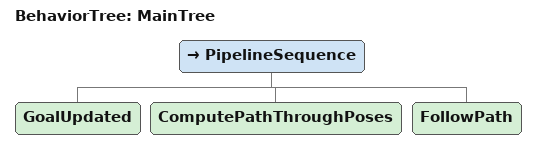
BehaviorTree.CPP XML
<root main_tree_to_execute="MainTree">
  <BehaviorTree ID="MainTree">
    <PipelineSequence>
      <GoalUpdated/>
      <ComputePathThroughPoses/>
      <FollowPath/>
    </PipelineSequence>
  </BehaviorTree>
</root>
